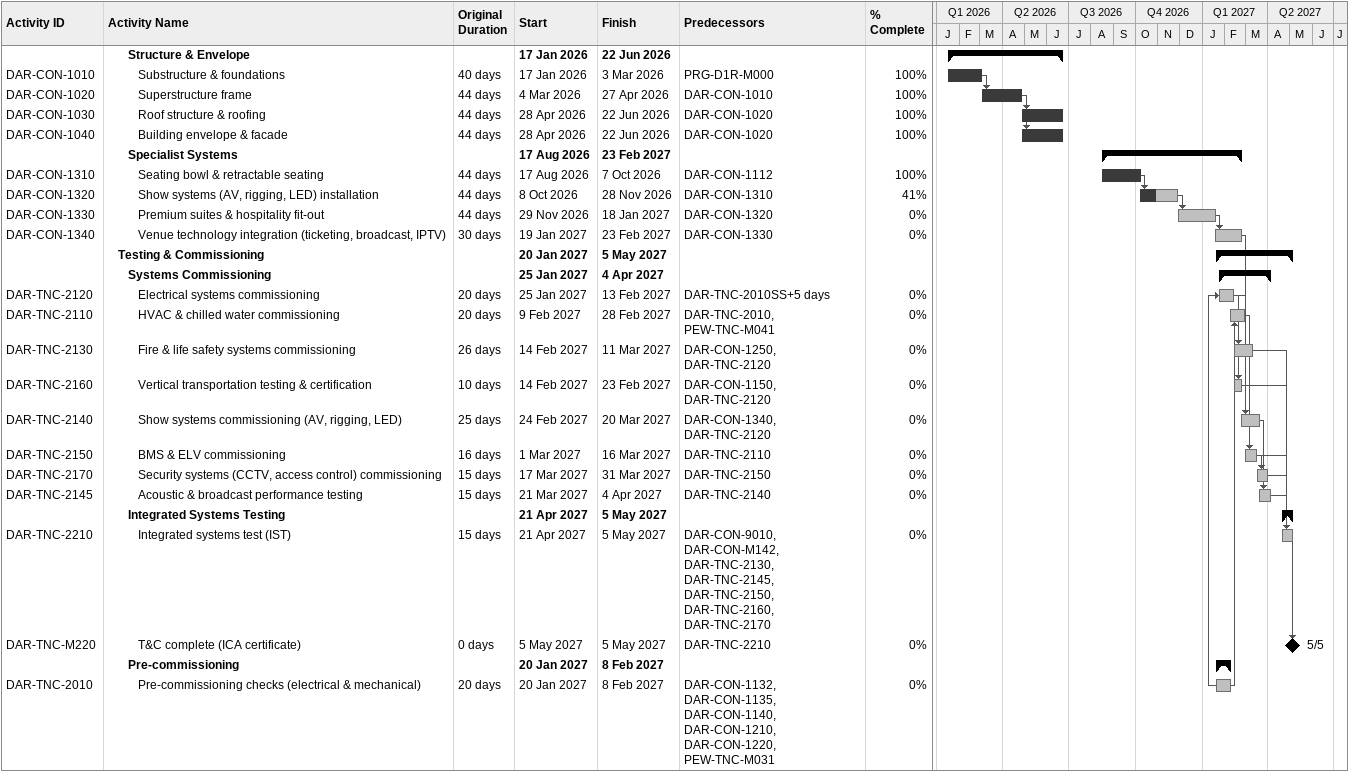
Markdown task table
| ID | Level | Task | Original duration | Start | Finish | Predecessors | % complete |
|---|---|---|---|---|---|---|---|
|  | 3 | **Structure & Envelope** |  | 2026-01-17 | 2026-06-22 |  |  |
| DAR-CON-1010 | 4 | Substructure & foundations | 40d | 2026-01-17 | 2026-03-03 | PRG-D1R-M000 | 100 |
| DAR-CON-1020 | 4 | Superstructure frame | 44d | 2026-03-04 | 2026-04-27 | DAR-CON-1010 | 100 |
| DAR-CON-1030 | 4 | Roof structure & roofing | 44d | 2026-04-28 | 2026-06-22 | DAR-CON-1020 | 100 |
| DAR-CON-1040 | 4 | Building envelope & facade | 44d | 2026-04-28 | 2026-06-22 | DAR-CON-1020 | 100 |
|  | 3 | **Specialist Systems** |  | 2026-08-17 | 2027-02-23 |  |  |
| DAR-CON-1310 | 4 | Seating bowl & retractable seating | 44d | 2026-08-17 | 2026-10-07 | DAR-CON-1112 | 100 |
| DAR-CON-1320 | 4 | Show systems (AV, rigging, LED) installation | 44d | 2026-10-08 | 2026-11-28 | DAR-CON-1310 | 41 |
| DAR-CON-1330 | 4 | Premium suites & hospitality fit-out | 44d | 2026-11-29 | 2027-01-18 | DAR-CON-1320 | 0 |
| DAR-CON-1340 | 4 | Venue technology integration (ticketing, broadcast, IPTV) | 30d | 2027-01-19 | 2027-02-23 | DAR-CON-1330 | 0 |
|  | 2 | **Testing & Commissioning** |  | 2027-01-20 | 2027-05-05 |  |  |
|  | 3 | **Systems Commissioning** |  | 2027-01-25 | 2027-04-04 |  |  |
| DAR-TNC-2120 | 4 | Electrical systems commissioning | 20d | 2027-01-25 | 2027-02-13 | DAR-TNC-2010SS+5d | 0 |
| DAR-TNC-2110 | 4 | HVAC & chilled water commissioning | 20d | 2027-02-09 | 2027-02-28 | DAR-TNC-2010, PEW-TNC-M041 | 0 |
| DAR-TNC-2130 | 4 | Fire & life safety systems commissioning | 26d | 2027-02-14 | 2027-03-11 | DAR-CON-1250, DAR-TNC-2120 | 0 |
| DAR-TNC-2160 | 4 | Vertical transportation testing & certification | 10d | 2027-02-14 | 2027-02-23 | DAR-CON-1150, DAR-TNC-2120 | 0 |
| DAR-TNC-2140 | 4 | Show systems commissioning (AV, rigging, LED) | 25d | 2027-02-24 | 2027-03-20 | DAR-CON-1340, DAR-TNC-2120 | 0 |
| DAR-TNC-2150 | 4 | BMS & ELV commissioning | 16d | 2027-03-01 | 2027-03-16 | DAR-TNC-2110 | 0 |
| DAR-TNC-2170 | 4 | Security systems (CCTV, access control) commissioning | 15d | 2027-03-17 | 2027-03-31 | DAR-TNC-2150 | 0 |
| DAR-TNC-2145 | 4 | Acoustic & broadcast performance testing | 15d | 2027-03-21 | 2027-04-04 | DAR-TNC-2140 | 0 |
|  | 3 | **Integrated Systems Testing** |  | 2027-04-21 | 2027-05-05 |  |  |
| DAR-TNC-2210 | 4 | Integrated systems test (IST) | 15d | 2027-04-21 | 2027-05-05 | DAR-CON-9010, DAR-CON-M142, DAR-TNC-2130, DAR-TNC-2145, DAR-TNC-2150, DAR-TNC-2160, DAR-TNC-2170 | 0 |
| DAR-TNC-M220 | 4 | T&C complete (ICA certificate) | 0d | 2027-05-05 | 2027-05-05 | DAR-TNC-2210 | 0 |
|  | 3 | **Pre-commissioning** |  | 2027-01-20 | 2027-02-08 |  |  |
| DAR-TNC-2010 | 4 | Pre-commissioning checks (electrical & mechanical) | 20d | 2027-01-20 | 2027-02-08 | DAR-CON-1132, DAR-CON-1135, DAR-CON-1140, DAR-CON-1210, DAR-CON-1220, PEW-TNC-M031 | 0 |
